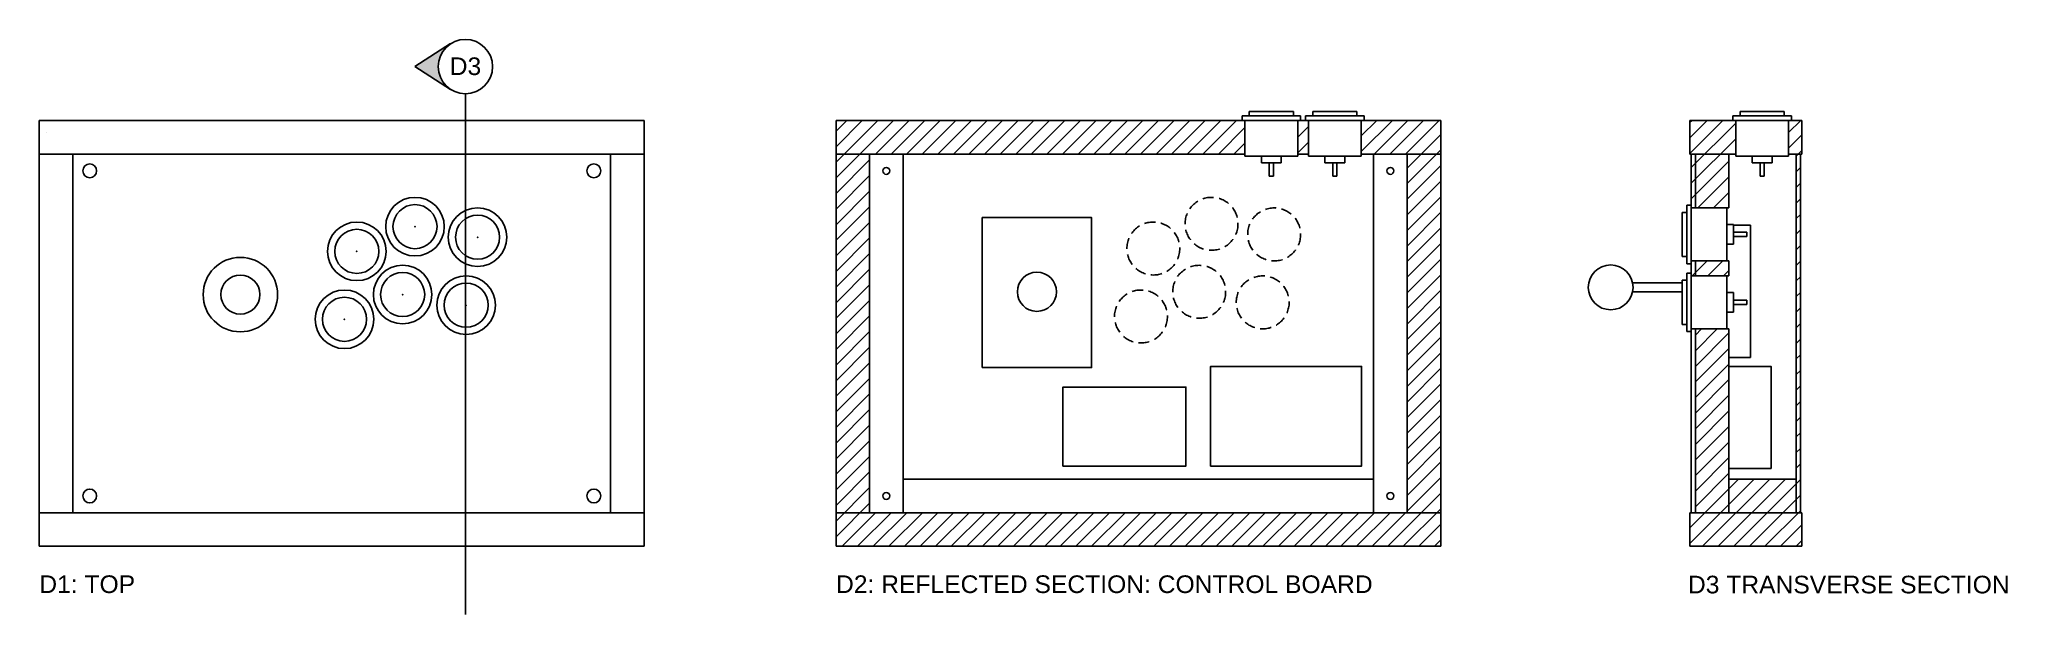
# Model space of a CAD drawing. Header units: millimetres. Extents: x -106 to 1010, y -94 to 232.
import ezdxf

# ---------------------------------------------------------------- set-up
doc = ezdxf.new("R2010")
doc.units = ezdxf.units.MM
doc.header["$MEASUREMENT"] = 0
doc.linetypes.add('DASHED', pattern=[0.375, 0.25, -0.125])
doc.layers.add('Elements', color=1, linetype='Continuous')
doc.layers.add('Fasteners', color=3, linetype='Continuous')
doc.styles.get("Standard").update_dxf_attribs({"font": 'arial.ttf'})

# ---------------------------------------------------------------- blocks, each defined once
blk = doc.blocks.new('button-top')
at = {"layer": 'Elements'}
for radius in [16.6, 12.5]:
    blk.add_circle((136.3, 81.2), radius, dxfattribs=at)
blk = doc.blocks.new('joystick')
at = {"color": 1}
for radius in [21.1, 11.1]:
    blk.add_circle((8.3, 87.2), radius, dxfattribs=at)
blk = doc.blocks.new('raspberry pi')
blk.add_lwpolyline([(657.4, -10), (657.4, 46.5), (743, 46.5), (743, -10)], close=True)
blk = doc.blocks.new('minibreadboard')
blk.add_lwpolyline([(573.6, -10), (573.6, 34.8), (643.4, 34.8), (643.4, -10)], close=True)
blk = doc.blocks.new('button-side')
at = {"layer": 'Elements'}
for p, q in [((-1.6, 20.3), (-1.6, 22.8)), ((-1.6, 22.8), (2.5, 22.8)), ((2.5, 25.4), (27.5, 25.4)), ((2.5, 22.8), (2.5, 25.4)), ((2.5, 22.8), (27.5, 22.8)), ((27.5, 25.4), (27.5, 22.8)), ((27.5, 22.8), (31.6, 22.8)), ((31.6, 22.8), (31.6, 20.3)), ((0, 20.3), (-1.6, 20.3)), ((0, 0), (0, 20.3)), ((30, 20.3), (0, 20.3)), ((30, 0), (30, 20.3)), ((31.6, 20.3), (30, 20.3)), ((0, 0), (30, 0)), ((9.4, -3.8), (9.4, 0)), ((20.6, -3.8), (20.6, 0)), ((9.4, -3.8), (20.6, -3.8)), ((13.8, -3.8), (13.8, -11.3)), ((16.2, -3.8), (16.2, -11.3)), ((13.8, -11.3), (16.2, -11.3))]:
    blk.add_line(p, q, dxfattribs=at)

msp = doc.modelspace()

# ---------------------------------------------------------------- hatches: boundary and pattern name
h = msp.add_hatch(color=256)
h.set_gradient(color1=(255, 0, 0), one_color=1)
h.paths.add_polyline_path([(127.5, 203.4, -0.255156), (120.4, 216.4, -0.255156), (127.5, 229.4), (107.3, 216.4)])
h = msp.add_hatch()
h.set_pattern_fill('ANSI31', color=256, scale=50, style=0)
h.set_pattern_definition([(45, (-98.987, 1e-14), (-4.419417, 4.419417), [])])
h.paths.add_polyline_path([(365, -36.4), (365, 166.8), (346, 166.8), (346, -36.4)])
h.paths.add_polyline_path([(577.8, 166.8), (577.8, 185.9), (576.2, 185.9), (346, 185.9), (346, 166.8), (365, 166.8)])
h.paths.add_polyline_path([(688.9, 166.8), (688.9, 185.9), (645.4, 185.9), (643.8, 185.9), (643.8, 166.8), (669.8, 166.8)])
h.paths.add_polyline_path([(613.8, 166.8), (613.8, 185.9), (612.2, 185.9), (609.4, 185.9), (607.8, 185.9), (607.8, 166.8)])
h.paths.add_polyline_path([(688.9, -36.4), (688.9, 166.8), (669.8, 166.8), (669.8, -35.8), (669.8, -36.4)])
h.paths.add_polyline_path([(688.9, -55.4), (688.9, -36.4), (669.8, -36.4), (365, -36.4), (346, -36.4), (346, -55.4)])
h = msp.add_hatch()
h.set_pattern_fill('ANSI31', color=256, scale=50, style=0)
h.paths.add_polyline_path([(852.2, -11.3), (852.2, 46.5), (852.2, 67.8), (833.2, 67.8), (833.2, -36.4), (852.2, -36.4)])
h.paths.add_polyline_path([(893.6, -55.4), (893.6, -36.4), (830, -36.4), (830.1, -55.4)])
h.paths.add_polyline_path([(833.2, 97.8), (833.2, 106.3), (830.9, 106.3), (830.9, 104.7), (830.9, 104.7), (830.9, 97.8)])
h.paths.add_polyline_path([(852.2, 97.8), (852.2, 106.3), (833.2, 106.3), (833.2, 97.8)])
h.paths.add_polyline_path([(852.2, 136.3), (852.2, 166.8), (833.2, 166.8), (833.2, 136.3), (851.1, 136.3)])
h.paths.add_polyline_path([(833.2, 136.3), (833.2, 166.8), (830.9, 166.8), (830.9, 136.3)])
h.paths.add_polyline_path([(856.1, 166.8), (856.1, 185.9), (854.5, 185.9), (830.1, 185.9), (830.1, 166.8)])
h.paths.add_polyline_path([(893.6, 166.8), (893.6, 185.9), (887.7, 185.9), (886.1, 185.9), (886.1, 166.8)])
h.paths.add_polyline_path([(892.8, -36.4), (892.8, 166.8), (890.4, 166.8), (890.4, -36.4)])
h.paths.add_polyline_path([(890.4, -36.4), (890.4, -17.3), (852.2, -17.3), (852.2, -36.4)])

# ---------------------------------------------------------------- linework, layer by layer
for p, q in [((107.3, 216.4), (127.5, 229.4)), ((107.3, 216.4), (127.5, 203.4)), ((135.9, -94.1), (135.9, 200.9)), ((-105.7, 166.8), (-105.7, 185.9)), ((-105.7, 185.9), (237.2, 185.9)), ((237.2, 185.9), (237.2, 166.8)), ((346, 166.8), (346, 185.9)), ((346, 185.9), (688.9, 185.9)), ((688.9, 185.9), (688.9, 166.8)), ((830.1, 185.9), (893.6, 185.9)), ((830.1, 166.8), (830.1, 185.9)), ((893.6, 166.8), (893.6, 185.9)), ((-105.7, -36.4), (-105.7, 166.8)), ((-105.7, 166.8), (-86.6, 166.8)), ((237.2, 166.8), (218.2, 166.8)), ((237.2, -36.4), (237.2, 166.8)), ((346, -36.4), (346, 166.8)), ((346, 166.8), (365, 166.8)), ((613.8, 166.8), (607.8, 166.8)), ((643.8, 166.8), (669.8, 166.8)), ((650.8, -35.8), (650.8, 166.8)), ((688.9, 166.8), (669.8, 166.8)), ((669.8, -35.8), (669.8, 166.8)), ((688.9, -36.4), (688.9, 166.8)), ((830.1, 166.8), (856.1, 166.8)), ((830.9, 166.8), (830.8, -36.4)), ((833.2, 136.3), (833.2, 166.8)), ((852.2, 136.3), (852.2, 166.8)), ((893.6, 166.8), (886.1, 166.8)), ((890.4, -36.4), (890.4, 166.8)), ((892.8, -36.4), (892.8, 166.8)), ((830.9, 136.3), (852.2, 136.3)), ((864.4, 126.5), (854.9, 126.5)), ((864.4, 126.5), (864.4, 51.5)), ((830.9, 106.3), (852.2, 106.3)), ((833.2, 97.8), (833.2, 106.3)), ((852.2, 97.8), (852.2, 106.3)), ((797.7, 93.8), (825.7, 93.8)), ((830.8, 97.8), (852.2, 97.8)), ((797.7, 88.8), (825.7, 88.8)), ((830.8, 67.8), (852.2, 67.8)), ((833.2, 67.8), (833.2, -36.4)), ((852.2, -36.4), (852.2, 67.8)), ((864.4, 51.5), (852.2, 51.5)), ((852.2, -17.3), (890.4, -17.3)), ((-105.7, -36.4), (-86.6, -36.4)), ((-105.7, -55.4), (-105.7, -36.4)), ((218.2, -36.4), (237.2, -36.4)), ((237.2, -36.4), (237.2, -55.4)), ((346, -36.4), (365, -36.4)), ((346, -55.4), (346, -36.4)), ((669.8, -36.4), (688.9, -36.4)), ((688.9, -36.4), (688.9, -55.4)), ((830.1, -55.4), (830, -36.4)), ((830, -36.4), (893.6, -36.4)), ((893.6, -55.4), (893.6, -36.4)), ((237.2, -55.4), (-105.7, -55.4)), ((688.9, -55.4), (346, -55.4)), ((830.1, -55.4), (893.6, -55.4))]:
    msp.add_line(p, q)
for points in [[(-101.4, 179), (-101.4, 179), (-101.4, 179), (-101.4, 179)], [(-86.6, -36.4), (-86.6, 166.8), (218.2, 166.8), (218.2, -36.4)], [(428.9, 45.8), (428.9, 130.8), (490.9, 130.8), (490.9, 45.8)], [(852.2, 46.5), (852.2, -11.3), (876.1, -11.3), (876.1, 46.5)]]:
    msp.add_lwpolyline(points, close=True)
for points in [[(365, 166.8), (577.8, 166.8)], [(365, -36.4), (365, 166.8)], [(384.1, -36.4), (384.1, 166.8)], [(650.8, -17.3), (384.1, -17.3)], [(669.8, -35.8), (669.8, -36.4), (365, -36.4)]]:
    msp.add_lwpolyline(points)
for centre, radius in [((135.9, 216.4), 15.4), ((785.2, 91.3), 12.7)]:
    msp.add_circle(centre, radius)
at = {"color": 1}
msp.add_circle((459.9, 88.8), 11.1, dxfattribs=at)
for p in [(107.3, 125.7), (74.3, 111.7), (142.8, 119.7), (100.3, 87.2), (136.3, 81.2), (67.3, 73.2)]:
    msp.add_point(p)
at = {"layer": 'Elements', "linetype": 'DASHED', "ltscale": 25}
for centre in [(558.9, 127.3), (594.4, 121.3), (525.9, 113.3), (551.9, 88.8), (518.9, 74.8), (587.9, 82.8)]:
    msp.add_circle(centre, 15, dxfattribs=at)
at = {"layer": 'Fasteners'}
for centre, radius in [((-77.1, 157.3), 3.92), ((208.7, 157.3), 3.92), ((374.5, 157.3), 1.96), ((660.3, 157.3), 1.96), ((-77.1, -26.9), 3.92), ((208.7, -26.9), 3.92), ((374.5, -26.9), 1.96), ((660.3, -26.9), 1.96)]:
    msp.add_circle(centre, radius, dxfattribs=at)

# ---------------------------------------------------------------- block references
for name, p in [('button-side', (577.8, 165.6)), ('button-side', (613.8, 165.6)), ('button-side', (856.1, 165.6)), ('button-top', (-29, 44.5)), ('button-top', (6.5, 38.5)), ('button-top', (-62, 30.5)), ('joystick', (0, 0)), ('button-top', (-36, 6)), ('button-top', (-69, -8)), ('button-top', (0, 0)), ('raspberry pi', (-99, 0)), ('minibreadboard', (-99, 0))]:
    msp.add_blockref(name, p)
at = {"rotation": 90}
for p in [(851.1, 106.3), (851.1, 67.8)]:
    msp.add_blockref('button-side', p, dxfattribs=at)

# ---------------------------------------------------------------- texts
for s, p in [('D3', (127, 211.6)), ('D1: TOP', (-105.7, -81.9)), ('D2: REFLECTED SECTION: CONTROL BOARD', (346, -81.9)), ('D3 TRANSVERSE SECTION', (829, -82.1))]:
    msp.add_text(s, height=10).set_placement(p)

doc.saveas('drawing.dxf')
